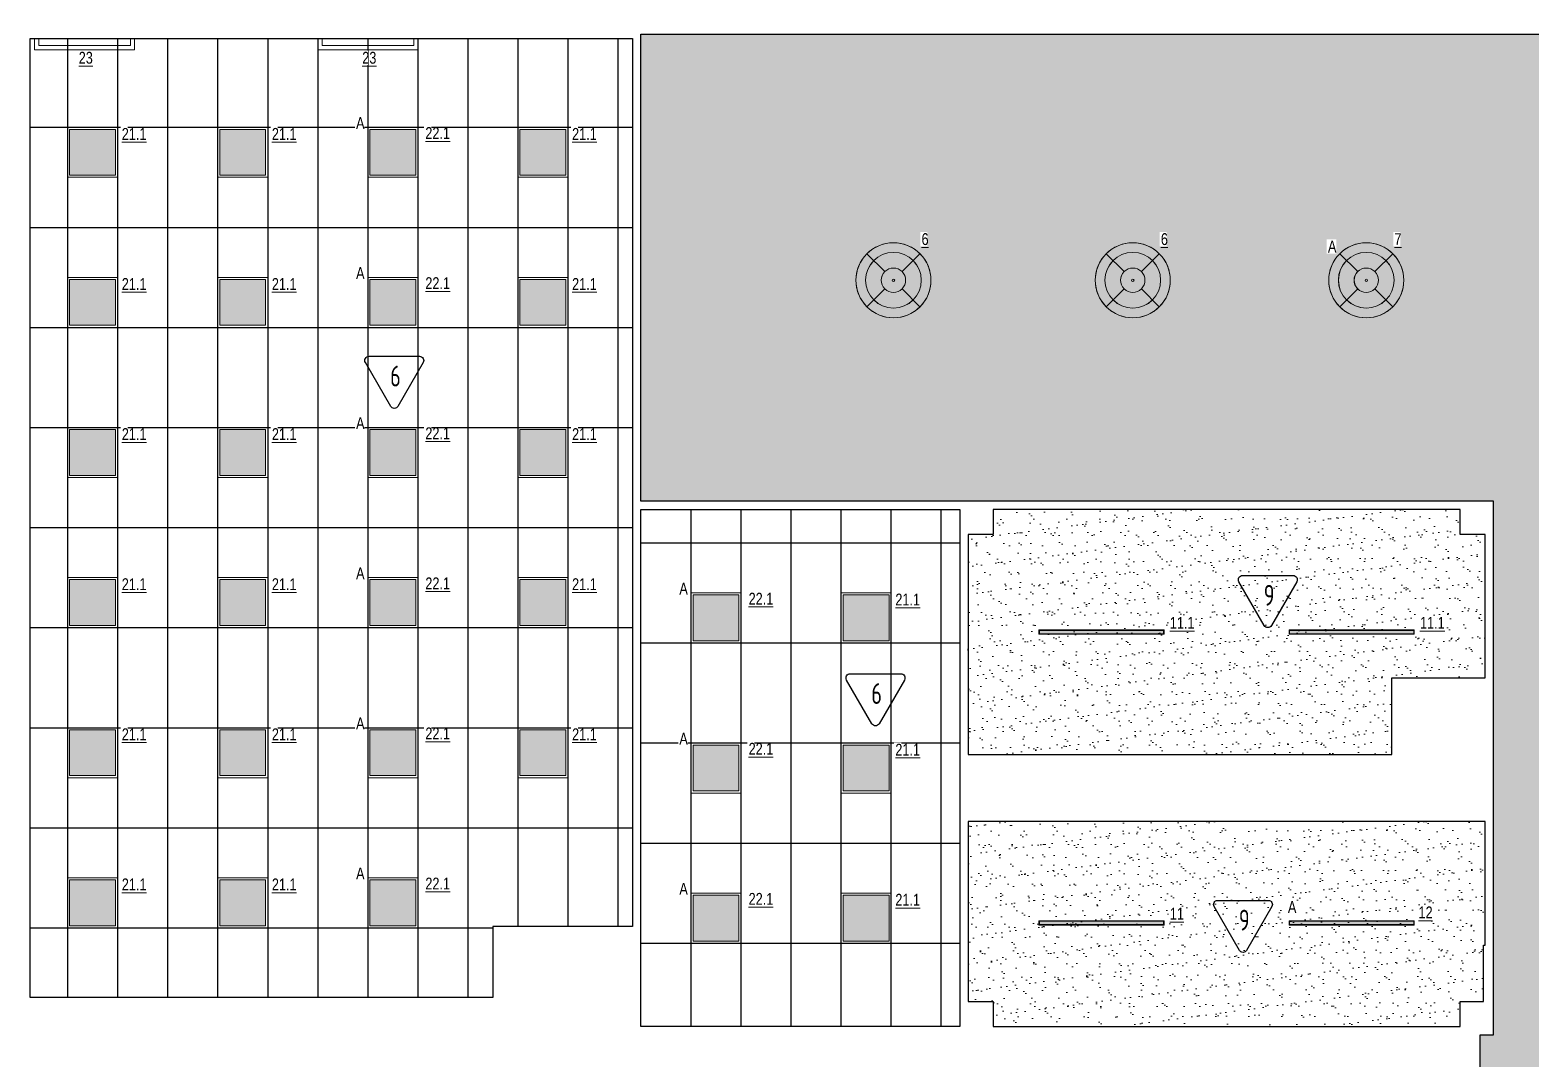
# Model space of a CAD drawing. Header units: millimetres. Extents: x -547274 to 397870, y -45599 to 141350.
# Drawn here: x -82645 to -64646, y 106111 to 118451 of the extents above; entities that cross this region are included whole.
import ezdxf

# ---------------------------------------------------------------- set-up
doc = ezdxf.new("R2010")
doc.units = ezdxf.units.MM
for name, color, linetype, lineweight in [('_ЭОМ_ОБЩ_Освещение_текст тип светильника', 172, 'Continuous', 50), ('_ЭОМ_светильник А', 1, 'Continuous', 35), ('_ЭОМ_светильник Р', 4, 'Continuous', 35), ('АР_Потолки_Штриховка', 252, 'Continuous', 0)]:
    doc.layers.add(name, color=color, linetype=linetype, lineweight=lineweight)
doc.layers.add('X-ref Light', color=250, linetype='Continuous')
doc.layers.add('Штриховка в сечении', color=7, linetype='Continuous')
doc.layers.add('АР_Потолок_Покраска', color=7, linetype='Continuous', lineweight=5, true_color=0x007399)
doc.layers.get('X-ref Light').off()
doc.styles.add('ISOCPEUR', font='isocpeur.ttf', dxfattribs={"height": 800})
doc.styles.add('ГОСТ', font='cad.shx', dxfattribs={"width": 0.8})

# ---------------------------------------------------------------- blocks, each defined once
blk = doc.blocks.new('A$C4757d704')
at = {"true_color": 0xf8f6b0, "transparency": 33554687}
h = blk.add_hatch(color=51, dxfattribs=at)
h.dxf.hatch_style = 1
h.paths.add_polyline_path([(214, 686), (132, 768, 0.198841), (0, 450, 0.198983), (132, 132), (214, 214, -0.198912), (116, 450, -0.198912)])
edge = h.paths.add_edge_path()
edge.add_arc((450, 450), 334, 135, 180)
edge.add_arc((450, 450), 334, 180, 225)
edge.add_line((214, 214), (347, 347))
edge.add_ellipse((450, 450), major_axis=(-146, 0), ratio=1, start_angle=315, end_angle=405, ccw=False)
edge.add_line((347, 553), (214, 686))
edge = h.paths.add_edge_path()
edge.add_line((214, 686), (347, 553))
edge.add_ellipse((450, 450), major_axis=(-146, 0), ratio=1, start_angle=225, end_angle=315, ccw=False)
edge.add_line((553, 553), (686, 686))
edge.add_arc((450, 450), 334, 45, 135)
h.paths.add_polyline_path([(132, 768), (214, 686, -0.414214), (686, 686), (768, 768, 0.414374)])
h.paths.add_polyline_path([(768, 768), (686, 686, -0.198912), (784, 450, -0.198912), (686, 214), (768, 132, 0.198983), (900, 450, 0.198841)])
edge = h.paths.add_edge_path()
edge.add_line((686, 686), (553, 553))
edge.add_ellipse((450, 450), major_axis=(-146, 0), ratio=1, start_angle=495, end_angle=585, ccw=False)
edge.add_line((553, 347), (686, 214))
edge.add_arc((450, 450), 334, 315, 360)
edge.add_arc((450, 450), 334, 0, 45)
edge = h.paths.add_edge_path()
edge.add_ellipse((450, 450), major_axis=(-146, 0), ratio=1, start_angle=405, end_angle=495, ccw=False)
edge.add_line((347, 347), (214, 214))
edge.add_arc((450, 450), 334, 225, 315)
edge.add_line((686, 214), (553, 347))
h.paths.add_polyline_path([(768, 132), (686, 214, -0.414214), (214, 214), (132, 132, 0.414054)])
edge = h.paths.add_edge_path()
edge.add_ellipse((450, 450), major_axis=(-146, 0), ratio=1, start_angle=495, end_angle=585)
edge.add_ellipse((450, 450), major_axis=(-146, 0), ratio=1, start_angle=225, end_angle=315)
edge.add_ellipse((450, 450), major_axis=(-146, 0), ratio=1, start_angle=315, end_angle=405)
edge.add_ellipse((450, 450), major_axis=(-146, 0), ratio=1, start_angle=405, end_angle=495)
edge = h.paths.add_edge_path(flags=0)
edge.add_ellipse((450, 450), major_axis=(-14.6, 0), ratio=1, start_angle=0, end_angle=360)
edge = h.paths.add_edge_path(flags=16)
edge.add_ellipse((450, 450), major_axis=(-14.6, 0), ratio=1, start_angle=0, end_angle=360)
at = {"layer": 'АР_Потолки_Штриховка', "color": 18, "ltscale": 100, "true_color": 0x000000}
for points in [[(132, 768), (347, 553)], [(768, 768), (553, 553)], [(347, 347), (132, 132)], [(553, 347), (768, 132)]]:
    blk.add_lwpolyline(points, dxfattribs=at)
for radius in [450, 334]:
    blk.add_circle((450, 450), radius, dxfattribs=at)
for major_axis in [(-146, 0), (-146, 0), (-14.6, 0)]:
    blk.add_ellipse((450, 450), major_axis=major_axis, ratio=1, start_param=3.926991, end_param=10.210176, dxfattribs=at)
blk = doc.blocks.new('светильник школа коридор')
at = {"color": 0, "linetype": 'ByBlock', "lineweight": -2}
for points in [[(-318, 318), (-103, 103)], [(318, 318), (103, 103)], [(-103, -103), (-318, -318)], [(103, -103), (318, -318)]]:
    blk.add_lwpolyline(points, dxfattribs=at)
blk.add_circle((0, 0), 334, dxfattribs=at)
for major_axis in [(-450, 0), (-146, 0), (-146, 0), (-14.6, 0)]:
    blk.add_ellipse((0, 0), major_axis=major_axis, ratio=1, start_param=3.926991, end_param=10.210176, dxfattribs=at)
blk = doc.blocks.new('RVE-SLIM-PRIME-595')
at = {"layer": 'Штриховка в сечении', "lineweight": 9, "ltscale": 1000, "true_color": 0xf8f6b0, "transparency": 33554636}
h = blk.add_hatch(color=51, dxfattribs=at)
h.dxf.hatch_style = 1
h.paths.add_polyline_path([(275, 275), (-275, 275), (-275, -275), (275, -275)])
at = {"color": 0, "linetype": 'ByBlock', "lineweight": -2, "ltscale": 40}
for points in [[(300, -300), (-300, -300), (-300, 300), (300, 300)], [(275, -275), (-275, -275), (-275, 275), (275, 275)]]:
    blk.add_lwpolyline(points, close=True, dxfattribs=at)
blk = doc.blocks.new('RVE-PLS5070-1500-P')
at = {"color": 0, "linetype": 'ByBlock', "lineweight": -2, "ltscale": 40}
for points in [[(750, -25), (-750, -25), (-750, 25), (750, 25)], [(745, -20), (-745, -20), (-745, 20), (745, 20)]]:
    blk.add_lwpolyline(points, close=True, dxfattribs=at)
blk = doc.blocks.new('Кососвет')
at = {"color": 0, "linetype": 'ByBlock', "lineweight": -2, "ltscale": 40}
for points in [[(-600, 26), (600, 26), (600, -111)], [(-600, 26), (-600, -111)], [(-600, -111), (-550, -111)], [(-550, -24), (550, -24)], [(-550, -111), (-550, -24)], [(600, -111), (550, -111), (550, -24)]]:
    blk.add_lwpolyline(points, dxfattribs=at)

msp = doc.modelspace()

# ---------------------------------------------------------------- hatches: boundary and pattern name
at = {"layer": 'АР_Потолки_Штриховка', "ltscale": 100, "true_color": 0xf8f6b0}
h = msp.add_hatch(color=51, dxfattribs=at)
h.dxf.hatch_style = 1
h.paths.add_polyline_path([(-82170.3, 116709.4), (-81620.3, 116709.4), (-81620.3, 117259.4), (-82170.3, 117259.4)])
h = msp.add_hatch(color=51, dxfattribs=at)
h.dxf.hatch_style = 1
h.paths.add_polyline_path([(-80370.3, 116709.4), (-79820.3, 116709.4), (-79820.3, 117259.4), (-80370.3, 117259.4)])
h = msp.add_hatch(color=51, dxfattribs=at)
h.dxf.hatch_style = 1
h.paths.add_polyline_path([(-78570.3, 116709.4), (-78020.3, 116709.4), (-78020.3, 117259.4), (-78570.3, 117259.4)])
h = msp.add_hatch(color=51, dxfattribs=at)
h.dxf.hatch_style = 1
h.paths.add_polyline_path([(-76770.3, 116709.4), (-76220.3, 116709.4), (-76220.3, 117259.4), (-76770.3, 117259.4)])
h = msp.add_hatch(color=51, dxfattribs=at)
h.dxf.hatch_style = 1
h.paths.add_polyline_path([(-82170.3, 114909.4), (-81620.3, 114909.4), (-81620.3, 115459.4), (-82170.3, 115459.4)])
h = msp.add_hatch(color=51, dxfattribs=at)
h.dxf.hatch_style = 1
h.paths.add_polyline_path([(-80370.3, 114909.4), (-79820.3, 114909.4), (-79820.3, 115459.4), (-80370.3, 115459.4)])
h = msp.add_hatch(color=51, dxfattribs=at)
h.dxf.hatch_style = 1
h.paths.add_polyline_path([(-78570.3, 114909.4), (-78020.3, 114909.4), (-78020.3, 115459.4), (-78570.3, 115459.4)])
h = msp.add_hatch(color=51, dxfattribs=at)
h.dxf.hatch_style = 1
h.paths.add_polyline_path([(-76770.3, 114909.4), (-76220.3, 114909.4), (-76220.3, 115459.4), (-76770.3, 115459.4)])
h = msp.add_hatch(color=51, dxfattribs=at)
h.dxf.hatch_style = 1
h.paths.add_polyline_path([(-82170.3, 113109.4), (-81620.3, 113109.4), (-81620.3, 113659.4), (-82170.3, 113659.4)])
h = msp.add_hatch(color=51, dxfattribs=at)
h.dxf.hatch_style = 1
h.paths.add_polyline_path([(-80370.3, 113109.4), (-79820.3, 113109.4), (-79820.3, 113659.4), (-80370.3, 113659.4)])
h = msp.add_hatch(color=51, dxfattribs=at)
h.dxf.hatch_style = 1
h.paths.add_polyline_path([(-78570.3, 113109.4), (-78020.3, 113109.4), (-78020.3, 113659.4), (-78570.3, 113659.4)])
h = msp.add_hatch(color=51, dxfattribs=at)
h.dxf.hatch_style = 1
h.paths.add_polyline_path([(-76770.3, 113109.4), (-76220.3, 113109.4), (-76220.3, 113659.4), (-76770.3, 113659.4)])
h = msp.add_hatch(color=51, dxfattribs=at)
h.dxf.hatch_style = 1
h.paths.add_polyline_path([(-82170.3, 111309.4), (-81620.3, 111309.4), (-81620.3, 111859.4), (-82170.3, 111859.4)])
h = msp.add_hatch(color=51, dxfattribs=at)
h.dxf.hatch_style = 1
h.paths.add_polyline_path([(-80370.3, 111309.4), (-79820.3, 111309.4), (-79820.3, 111859.4), (-80370.3, 111859.4)])
h = msp.add_hatch(color=51, dxfattribs=at)
h.dxf.hatch_style = 1
h.paths.add_polyline_path([(-78570.3, 111309.4), (-78020.3, 111309.4), (-78020.3, 111859.4), (-78570.3, 111859.4)])
h = msp.add_hatch(color=51, dxfattribs=at)
h.dxf.hatch_style = 1
h.paths.add_polyline_path([(-76770.3, 111309.4), (-76220.3, 111309.4), (-76220.3, 111859.4), (-76770.3, 111859.4)])
h = msp.add_hatch(color=51, dxfattribs=at)
h.dxf.hatch_style = 1
h.paths.add_polyline_path([(-74693.7, 111125.7), (-74143.7, 111125.7), (-74143.7, 111675.7), (-74693.7, 111675.7)])
h = msp.add_hatch(color=51, dxfattribs=at)
h.dxf.hatch_style = 1
h.paths.add_polyline_path([(-72893.7, 111125.7), (-72343.7, 111125.7), (-72343.7, 111675.7), (-72893.7, 111675.7)])
h = msp.add_hatch(color=51, dxfattribs=at)
h.dxf.hatch_style = 1
h.paths.add_polyline_path([(-69050.8, 111251), (-70540.8, 111251), (-70540.8, 111211), (-69050.8, 111211)])
h = msp.add_hatch(color=51, dxfattribs=at)
h.dxf.hatch_style = 1
h.paths.add_polyline_path([(-66050.8, 111251), (-67540.8, 111251), (-67540.8, 111211), (-66050.8, 111211)])
h = msp.add_hatch(color=51, dxfattribs=at)
h.dxf.hatch_style = 1
h.paths.add_polyline_path([(-82170.3, 109509.4), (-81620.3, 109509.4), (-81620.3, 110059.4), (-82170.3, 110059.4)])
h = msp.add_hatch(color=51, dxfattribs=at)
h.dxf.hatch_style = 1
h.paths.add_polyline_path([(-80370.3, 109509.4), (-79820.3, 109509.4), (-79820.3, 110059.4), (-80370.3, 110059.4)])
h = msp.add_hatch(color=51, dxfattribs=at)
h.dxf.hatch_style = 1
h.paths.add_polyline_path([(-78570.3, 109509.4), (-78020.3, 109509.4), (-78020.3, 110059.4), (-78570.3, 110059.4)])
h = msp.add_hatch(color=51, dxfattribs=at)
h.dxf.hatch_style = 1
h.paths.add_polyline_path([(-76770.3, 109509.4), (-76220.3, 109509.4), (-76220.3, 110059.4), (-76770.3, 110059.4)])
h = msp.add_hatch(color=51, dxfattribs=at)
h.dxf.hatch_style = 1
h.paths.add_polyline_path([(-74693.7, 109325.7), (-74143.7, 109325.7), (-74143.7, 109875.7), (-74693.7, 109875.7)])
h = msp.add_hatch(color=51, dxfattribs=at)
h.dxf.hatch_style = 1
h.paths.add_polyline_path([(-72893.7, 109325.7), (-72343.7, 109325.7), (-72343.7, 109875.7), (-72893.7, 109875.7)])
h = msp.add_hatch(color=51, dxfattribs=at)
h.dxf.hatch_style = 1
h.paths.add_polyline_path([(-82170.3, 107709.4), (-81620.3, 107709.4), (-81620.3, 108259.4), (-82170.3, 108259.4)])
h = msp.add_hatch(color=51, dxfattribs=at)
h.dxf.hatch_style = 1
h.paths.add_polyline_path([(-80370.3, 107709.4), (-79820.3, 107709.4), (-79820.3, 108259.4), (-80370.3, 108259.4)])
h = msp.add_hatch(color=51, dxfattribs=at)
h.dxf.hatch_style = 1
h.paths.add_polyline_path([(-78570.3, 107709.4), (-78020.3, 107709.4), (-78020.3, 108259.4), (-78570.3, 108259.4)])
h = msp.add_hatch(color=51, dxfattribs=at)
h.dxf.hatch_style = 1
h.paths.add_polyline_path([(-74693.7, 107525.7), (-74143.7, 107525.7), (-74143.7, 108075.7), (-74693.7, 108075.7)])
h = msp.add_hatch(color=51, dxfattribs=at)
h.dxf.hatch_style = 1
h.paths.add_polyline_path([(-72893.7, 107525.7), (-72343.7, 107525.7), (-72343.7, 108075.7), (-72893.7, 108075.7)])
h = msp.add_hatch(color=51, dxfattribs=at)
h.dxf.hatch_style = 1
h.paths.add_polyline_path([(-69050.8, 107762.3), (-70540.8, 107762.3), (-70540.8, 107722.3), (-69050.8, 107722.3)])
h = msp.add_hatch(color=51, dxfattribs=at)
h.dxf.hatch_style = 1
h.paths.add_polyline_path([(-66050.8, 107762.3), (-67540.8, 107762.3), (-67540.8, 107722.3), (-66050.8, 107722.3)])
at = {"layer": 'АР_Потолок_Покраска'}
h = msp.add_hatch(dxfattribs=at)
h.set_pattern_fill('CROSS', color=256, scale=25)
h.paths.add_polyline_path([(-59095.8, 112400.7), (-59495.8, 112400.7), (-59495.8, 112800.7), (-59095.8, 112800.7)], flags=16)
edge = h.paths.add_edge_path()
edge.add_line((-75318.7, 112800.7), (-75318.7, 118400.7))
edge.add_line((-75318.7, 118400.7), (-52995.8, 118400.7))
edge.add_line((-52995.8, 118400.7), (-52995.8, 124800.7))
edge.add_line((-52995.8, 124800.7), (-53495.8, 124800.7))
edge.add_line((-53495.8, 124800.7), (-53495.8, 124500.7))
edge.add_line((-53495.8, 124500.7), (-59095.8, 124500.7))
edge.add_line((-59095.8, 124500.7), (-59095.8, 127350.7))
edge.add_line((-59095.8, 127350.7), (-49605.8, 127350.7))
edge.add_line((-49605.8, 127350.7), (-49605.8, 124550.7))
edge.add_line((-49605.8, 124550.7), (-47965.8, 124550.7))
edge.add_line((-47965.8, 124550.7), (-47965.8, 121094.6))
edge.add_line((-47965.8, 121094.6), (-47195.9, 121094.6))
edge.add_line((-47195.9, 121094.6), (-47195.9, 118800.7))
edge.add_line((-47195.9, 118800.7), (-47495.8, 118800.7))
edge.add_line((-47495.8, 118800.7), (-47495.8, 118400.7))
edge.add_line((-47495.8, 118400.7), (-47195.8, 118400.7))
edge.add_line((-47195.8, 118400.7), (-47195.8, 115850.7))
edge.add_line((-47195.8, 115850.7), (-53060.8, 115850.7))
edge.add_line((-53060.8, 115850.7), (-53060.8, 114910.7))
edge.add_arc((-62185.9, 115502.6), 9144.3, 272.82064, 356.28873, ccw=False)
edge.add_line((-61735.9, 106369.4), (-62545.9, 106369.4))
edge.add_line((-62545.9, 106369.4), (-62545.9, 102401.6))
edge.add_line((-62545.9, 102401.6), (-65255.8, 102401.6))
edge.add_line((-65255.8, 102401.6), (-65255.8, 106400.7))
edge.add_line((-65255.8, 106400.7), (-65095.8, 106400.7))
edge.add_line((-65095.8, 106400.7), (-65095.8, 112800.7))
edge.add_line((-65095.8, 112800.7), (-75318.7, 112800.7))
h = msp.add_hatch(dxfattribs=at)
h.set_pattern_fill('AR-SAND', color=256, scale=5)
h.set_pattern_definition([(37.5, (-325584.07, 68682.34), (-8.00016, 244.70662), [0, -193.04, 0, -215.9, 0, -206.375]), (7.5, (-325584.07, 68682.34), (224.76164, 358.41255), [0, -104.14, 0, -173.99, 0, -66.675]), (327.5, (-325740.28, 68682.34), (395.49619, 0.7186), [0, -63.5, 0, -228.6, 0, -298.45]), (317.5, (-325740.28, 68682.34), (381.77823, 111.46466), [0, -31.75, 0, -149.86, 0, -171.45])])
h.paths.add_polyline_path([(-65495.8, 112700.7), (-71095.8, 112700.7), (-71095.8, 112400.7), (-71395.8, 112400.7), (-71395.8, 109761.2), (-66313.1, 109761.2), (-66313.1, 110681.1), (-65195.8, 110681.1), (-65195.8, 112400.7), (-65495.8, 112400.7)])
h = msp.add_hatch(dxfattribs=at)
h.set_pattern_fill('AR-SAND', color=256, scale=5)
h.set_pattern_definition([(37.5, (-325304.07, 64942.9), (-8.00016, 244.70662), [0, -193.04, 0, -215.9, 0, -206.375]), (7.5, (-325304.07, 64942.9), (224.76164, 358.41255), [0, -104.14, 0, -173.99, 0, -66.675]), (327.5, (-325460.28, 64942.9), (395.49619, 0.7186), [0, -63.5, 0, -228.6, 0, -298.45]), (317.5, (-325460.28, 64942.9), (381.77823, 111.46466), [0, -31.75, 0, -149.86, 0, -171.45])])
h.paths.add_polyline_path([(-65195.8, 108961.2), (-71395.8, 108961.2), (-71395.8, 106800.7), (-71095.8, 106800.7), (-71095.8, 106520.7), (-65495.8, 106520.7), (-65495.8, 106800.7), (-65215.8, 106800.7), (-65215.8, 107476.3), (-65195.8, 108606.3)])

# ---------------------------------------------------------------- linework, layer by layer
for points in [[(-77097, 107700.7), (-77095.9, 106850.7), (-82645.3, 106850.7), (-82645.3, 118350.7), (-75418.7, 118350.7), (-75419.8, 107700.7), (-77097, 107700.7)], [(-82195.3, 118350.7), (-82195.3, 106850.7)], [(-81595.3, 118350.7), (-81595.3, 106850.7)], [(-80995.3, 118350.7), (-80995.3, 106850.7)], [(-80395.3, 118350.7), (-80395.3, 106850.7)], [(-79795.3, 118350.7), (-79795.3, 106850.7)], [(-79195.3, 118350.7), (-79195.3, 106850.7)], [(-78595.3, 118350.7), (-78595.3, 106850.7)], [(-77995.3, 118350.7), (-77995.3, 106850.7)], [(-77395.3, 118350.7), (-77395.3, 106850.7)], [(-76795.3, 118350.7), (-76795.3, 107700.7)], [(-76195.3, 118350.7), (-76195.3, 107700.7)], [(-75595.3, 118350.7), (-75595.3, 107700.7)], [(-65255.8, 102401.6), (-65255.8, 106400.7), (-65095.8, 106400.7), (-65095.8, 112800.7), (-75318.7, 112800.7), (-75318.7, 118400.7), (-52995.8, 118400.7)], [(-82645.3, 117284.4), (-75419.3, 117284.4)], [(-82645.3, 116084.4), (-75419.3, 116084.4)], [(-82645.3, 114884.4), (-75419.3, 114884.4)], [(-82645.3, 113684.4), (-75419.3, 113684.4)], [(-74718.7, 106500.7), (-74718.7, 112700.7)], [(-74118.7, 106500.7), (-74118.7, 112700.7)], [(-73518.7, 106500.7), (-73518.7, 112700.7)], [(-72918.7, 106500.7), (-72918.7, 112700.7)], [(-72318.7, 106500.7), (-72318.7, 112700.7)], [(-71718.7, 106500.7), (-71718.7, 112700.7)], [(-82645.3, 112484.4), (-75419.3, 112484.4)], [(-75318.7, 112300.7), (-71495.8, 112300.7)], [(-82645.3, 111284.4), (-75419.3, 111284.4)], [(-75318.7, 111100.7), (-71495.8, 111100.7)], [(-82645.3, 110084.4), (-75419.3, 110084.4)], [(-75318.7, 109900.7), (-71495.8, 109900.7)], [(-82645.3, 108884.4), (-75419.3, 108884.4)], [(-75318.7, 108700.7), (-71495.8, 108700.7)], [(-82645.3, 107684.4), (-77097, 107684.4)], [(-75318.7, 107500.7), (-71495.8, 107500.7)]]:
    msp.add_lwpolyline(points)
for points in [[(-78580, 114537.8), (-77973.8, 114537.8, -0.5773495), (-77930.5, 114462.8), (-78233.6, 113937.8, -0.5773541), (-78320.2, 113937.8), (-78623.3, 114462.8, -0.5773491), (-78580, 114537.8, -0.0000017)], [(-68104.3, 111909.4), (-67498, 111909.4, -0.5773495), (-67454.7, 111834.4), (-67757.9, 111309.4, -0.5773541), (-67844.5, 111309.4), (-68147.6, 111834.4, -0.5773491), (-68104.3, 111909.4, -0.0000017)], [(-72809.8, 110731), (-72203.6, 110731, -0.5773495), (-72160.3, 110656), (-72463.4, 110131, -0.5773541), (-72550, 110131), (-72853.1, 110656, -0.5773491), (-72809.8, 110731, -0.0000017)], [(-68402.3, 108013.9), (-67796.1, 108013.9, -0.5773495), (-67752.8, 107938.9), (-68055.9, 107413.9, -0.5773541), (-68142.5, 107413.9), (-68445.7, 107938.9, -0.5773491), (-68402.3, 108013.9, -0.0000017)]]:
    msp.add_lwpolyline(points, format="xyb")
for points in [[(-75318.7, 112700.7), (-71495.8, 112700.7), (-71495.8, 106500.7), (-75318.7, 106500.7)], [(-65495.8, 112700.7), (-71095.8, 112700.7), (-71095.8, 112400.7), (-71395.8, 112400.7), (-71395.8, 109761.2), (-66313.1, 109761.2), (-66313.1, 110681.1), (-65195.8, 110681.1), (-65195.8, 112400.7), (-65495.8, 112400.7)], [(-65195.8, 108961.2), (-71395.8, 108961.2), (-71395.8, 106800.7), (-71095.8, 106800.7), (-71095.8, 106500.7), (-65495.8, 106500.7), (-65495.8, 106800.7), (-65215.8, 106800.7), (-65215.8, 107476.3), (-65195.8, 107476.3), (-65195.8, 108606.3)]]:
    msp.add_lwpolyline(points, close=True)
at = {"layer": 'АР_Потолки_Штриховка', "color": 18, "ltscale": 100, "true_color": 0x000000}
for points in [[(-81595.3, 116684.4), (-82195.3, 116684.4), (-82195.3, 117284.4), (-81595.3, 117284.4)], [(-81620.3, 116709.4), (-82170.3, 116709.4), (-82170.3, 117259.4), (-81620.3, 117259.4)], [(-79795.3, 116684.4), (-80395.3, 116684.4), (-80395.3, 117284.4), (-79795.3, 117284.4)], [(-79820.3, 116709.4), (-80370.3, 116709.4), (-80370.3, 117259.4), (-79820.3, 117259.4)], [(-77995.3, 116684.4), (-78595.3, 116684.4), (-78595.3, 117284.4), (-77995.3, 117284.4)], [(-78020.3, 116709.4), (-78570.3, 116709.4), (-78570.3, 117259.4), (-78020.3, 117259.4)], [(-76195.3, 116684.4), (-76795.3, 116684.4), (-76795.3, 117284.4), (-76195.3, 117284.4)], [(-76220.3, 116709.4), (-76770.3, 116709.4), (-76770.3, 117259.4), (-76220.3, 117259.4)], [(-81595.3, 114884.4), (-82195.3, 114884.4), (-82195.3, 115484.4), (-81595.3, 115484.4)], [(-81620.3, 114909.4), (-82170.3, 114909.4), (-82170.3, 115459.4), (-81620.3, 115459.4)], [(-79795.3, 114884.4), (-80395.3, 114884.4), (-80395.3, 115484.4), (-79795.3, 115484.4)], [(-79820.3, 114909.4), (-80370.3, 114909.4), (-80370.3, 115459.4), (-79820.3, 115459.4)], [(-77995.3, 114884.4), (-78595.3, 114884.4), (-78595.3, 115484.4), (-77995.3, 115484.4)], [(-78020.3, 114909.4), (-78570.3, 114909.4), (-78570.3, 115459.4), (-78020.3, 115459.4)], [(-76195.3, 114884.4), (-76795.3, 114884.4), (-76795.3, 115484.4), (-76195.3, 115484.4)], [(-76220.3, 114909.4), (-76770.3, 114909.4), (-76770.3, 115459.4), (-76220.3, 115459.4)], [(-81595.3, 113084.4), (-82195.3, 113084.4), (-82195.3, 113684.4), (-81595.3, 113684.4)], [(-81620.3, 113109.4), (-82170.3, 113109.4), (-82170.3, 113659.4), (-81620.3, 113659.4)], [(-79795.3, 113084.4), (-80395.3, 113084.4), (-80395.3, 113684.4), (-79795.3, 113684.4)], [(-79820.3, 113109.4), (-80370.3, 113109.4), (-80370.3, 113659.4), (-79820.3, 113659.4)], [(-77995.3, 113084.4), (-78595.3, 113084.4), (-78595.3, 113684.4), (-77995.3, 113684.4)], [(-78020.3, 113109.4), (-78570.3, 113109.4), (-78570.3, 113659.4), (-78020.3, 113659.4)], [(-76195.3, 113084.4), (-76795.3, 113084.4), (-76795.3, 113684.4), (-76195.3, 113684.4)], [(-76220.3, 113109.4), (-76770.3, 113109.4), (-76770.3, 113659.4), (-76220.3, 113659.4)], [(-81595.3, 111284.4), (-82195.3, 111284.4), (-82195.3, 111884.4), (-81595.3, 111884.4)], [(-81620.3, 111309.4), (-82170.3, 111309.4), (-82170.3, 111859.4), (-81620.3, 111859.4)], [(-79795.3, 111284.4), (-80395.3, 111284.4), (-80395.3, 111884.4), (-79795.3, 111884.4)], [(-79820.3, 111309.4), (-80370.3, 111309.4), (-80370.3, 111859.4), (-79820.3, 111859.4)], [(-77995.3, 111284.4), (-78595.3, 111284.4), (-78595.3, 111884.4), (-77995.3, 111884.4)], [(-78020.3, 111309.4), (-78570.3, 111309.4), (-78570.3, 111859.4), (-78020.3, 111859.4)], [(-76195.3, 111284.4), (-76795.3, 111284.4), (-76795.3, 111884.4), (-76195.3, 111884.4)], [(-76220.3, 111309.4), (-76770.3, 111309.4), (-76770.3, 111859.4), (-76220.3, 111859.4)], [(-74118.7, 111100.7), (-74718.7, 111100.7), (-74718.7, 111700.7), (-74118.7, 111700.7)], [(-74143.7, 111125.7), (-74693.7, 111125.7), (-74693.7, 111675.7), (-74143.7, 111675.7)], [(-72318.7, 111100.7), (-72918.7, 111100.7), (-72918.7, 111700.7), (-72318.7, 111700.7)], [(-72343.7, 111125.7), (-72893.7, 111125.7), (-72893.7, 111675.7), (-72343.7, 111675.7)], [(-69045.8, 111256), (-70545.8, 111256), (-70545.8, 111206), (-69045.8, 111206)], [(-69050.8, 111251), (-70540.8, 111251), (-70540.8, 111211), (-69050.8, 111211)], [(-66045.8, 111256), (-67545.8, 111256), (-67545.8, 111206), (-66045.8, 111206)], [(-66050.8, 111251), (-67540.8, 111251), (-67540.8, 111211), (-66050.8, 111211)], [(-81595.3, 109484.4), (-82195.3, 109484.4), (-82195.3, 110084.4), (-81595.3, 110084.4)], [(-81620.3, 109509.4), (-82170.3, 109509.4), (-82170.3, 110059.4), (-81620.3, 110059.4)], [(-79795.3, 109484.4), (-80395.3, 109484.4), (-80395.3, 110084.4), (-79795.3, 110084.4)], [(-79820.3, 109509.4), (-80370.3, 109509.4), (-80370.3, 110059.4), (-79820.3, 110059.4)], [(-77995.3, 109484.4), (-78595.3, 109484.4), (-78595.3, 110084.4), (-77995.3, 110084.4)], [(-78020.3, 109509.4), (-78570.3, 109509.4), (-78570.3, 110059.4), (-78020.3, 110059.4)], [(-76195.3, 109484.4), (-76795.3, 109484.4), (-76795.3, 110084.4), (-76195.3, 110084.4)], [(-76220.3, 109509.4), (-76770.3, 109509.4), (-76770.3, 110059.4), (-76220.3, 110059.4)], [(-74118.7, 109300.7), (-74718.7, 109300.7), (-74718.7, 109900.7), (-74118.7, 109900.7)], [(-74143.7, 109325.7), (-74693.7, 109325.7), (-74693.7, 109875.7), (-74143.7, 109875.7)], [(-72318.7, 109300.7), (-72918.7, 109300.7), (-72918.7, 109900.7), (-72318.7, 109900.7)], [(-72343.7, 109325.7), (-72893.7, 109325.7), (-72893.7, 109875.7), (-72343.7, 109875.7)], [(-81595.3, 107684.4), (-82195.3, 107684.4), (-82195.3, 108284.4), (-81595.3, 108284.4)], [(-81620.3, 107709.4), (-82170.3, 107709.4), (-82170.3, 108259.4), (-81620.3, 108259.4)], [(-79795.3, 107684.4), (-80395.3, 107684.4), (-80395.3, 108284.4), (-79795.3, 108284.4)], [(-79820.3, 107709.4), (-80370.3, 107709.4), (-80370.3, 108259.4), (-79820.3, 108259.4)], [(-77995.3, 107684.4), (-78595.3, 107684.4), (-78595.3, 108284.4), (-77995.3, 108284.4)], [(-78020.3, 107709.4), (-78570.3, 107709.4), (-78570.3, 108259.4), (-78020.3, 108259.4)], [(-74118.7, 107500.7), (-74718.7, 107500.7), (-74718.7, 108100.7), (-74118.7, 108100.7)], [(-74143.7, 107525.7), (-74693.7, 107525.7), (-74693.7, 108075.7), (-74143.7, 108075.7)], [(-72318.7, 107500.7), (-72918.7, 107500.7), (-72918.7, 108100.7), (-72318.7, 108100.7)], [(-72343.7, 107525.7), (-72893.7, 107525.7), (-72893.7, 108075.7), (-72343.7, 108075.7)], [(-69045.8, 107767.3), (-70545.8, 107767.3), (-70545.8, 107717.3), (-69045.8, 107717.3)], [(-69050.8, 107762.3), (-70540.8, 107762.3), (-70540.8, 107722.3), (-69050.8, 107722.3)], [(-66045.8, 107767.3), (-67545.8, 107767.3), (-67545.8, 107717.3), (-66045.8, 107717.3)], [(-66050.8, 107762.3), (-67540.8, 107762.3), (-67540.8, 107722.3), (-66050.8, 107722.3)]]:
    msp.add_lwpolyline(points, close=True, dxfattribs=at)
at = {"layer": 'АР_Потолки_Штриховка', "color": 18, "lineweight": 18, "ltscale": 100, "true_color": 0x000000}
for points in [[(-81595.3, 116684.4), (-82195.3, 116684.4), (-82195.3, 117284.4), (-81595.3, 117284.4)], [(-81620.3, 116709.4), (-82170.3, 116709.4), (-82170.3, 117259.4), (-81620.3, 117259.4)], [(-79795.3, 116684.4), (-80395.3, 116684.4), (-80395.3, 117284.4), (-79795.3, 117284.4)], [(-79820.3, 116709.4), (-80370.3, 116709.4), (-80370.3, 117259.4), (-79820.3, 117259.4)], [(-77995.3, 116684.4), (-78595.3, 116684.4), (-78595.3, 117284.4), (-77995.3, 117284.4)], [(-78020.3, 116709.4), (-78570.3, 116709.4), (-78570.3, 117259.4), (-78020.3, 117259.4)], [(-76195.3, 116684.4), (-76795.3, 116684.4), (-76795.3, 117284.4), (-76195.3, 117284.4)], [(-76220.3, 116709.4), (-76770.3, 116709.4), (-76770.3, 117259.4), (-76220.3, 117259.4)], [(-81595.3, 114884.4), (-82195.3, 114884.4), (-82195.3, 115484.4), (-81595.3, 115484.4)], [(-81620.3, 114909.4), (-82170.3, 114909.4), (-82170.3, 115459.4), (-81620.3, 115459.4)], [(-79795.3, 114884.4), (-80395.3, 114884.4), (-80395.3, 115484.4), (-79795.3, 115484.4)], [(-79820.3, 114909.4), (-80370.3, 114909.4), (-80370.3, 115459.4), (-79820.3, 115459.4)], [(-77995.3, 114884.4), (-78595.3, 114884.4), (-78595.3, 115484.4), (-77995.3, 115484.4)], [(-78020.3, 114909.4), (-78570.3, 114909.4), (-78570.3, 115459.4), (-78020.3, 115459.4)], [(-76195.3, 114884.4), (-76795.3, 114884.4), (-76795.3, 115484.4), (-76195.3, 115484.4)], [(-76220.3, 114909.4), (-76770.3, 114909.4), (-76770.3, 115459.4), (-76220.3, 115459.4)], [(-81595.3, 113084.4), (-82195.3, 113084.4), (-82195.3, 113684.4), (-81595.3, 113684.4)], [(-81620.3, 113109.4), (-82170.3, 113109.4), (-82170.3, 113659.4), (-81620.3, 113659.4)], [(-79795.3, 113084.4), (-80395.3, 113084.4), (-80395.3, 113684.4), (-79795.3, 113684.4)], [(-79820.3, 113109.4), (-80370.3, 113109.4), (-80370.3, 113659.4), (-79820.3, 113659.4)], [(-77995.3, 113084.4), (-78595.3, 113084.4), (-78595.3, 113684.4), (-77995.3, 113684.4)], [(-78020.3, 113109.4), (-78570.3, 113109.4), (-78570.3, 113659.4), (-78020.3, 113659.4)], [(-76195.3, 113084.4), (-76795.3, 113084.4), (-76795.3, 113684.4), (-76195.3, 113684.4)], [(-76220.3, 113109.4), (-76770.3, 113109.4), (-76770.3, 113659.4), (-76220.3, 113659.4)], [(-81595.3, 111284.4), (-82195.3, 111284.4), (-82195.3, 111884.4), (-81595.3, 111884.4)], [(-81620.3, 111309.4), (-82170.3, 111309.4), (-82170.3, 111859.4), (-81620.3, 111859.4)], [(-79795.3, 111284.4), (-80395.3, 111284.4), (-80395.3, 111884.4), (-79795.3, 111884.4)], [(-79820.3, 111309.4), (-80370.3, 111309.4), (-80370.3, 111859.4), (-79820.3, 111859.4)], [(-77995.3, 111284.4), (-78595.3, 111284.4), (-78595.3, 111884.4), (-77995.3, 111884.4)], [(-78020.3, 111309.4), (-78570.3, 111309.4), (-78570.3, 111859.4), (-78020.3, 111859.4)], [(-76195.3, 111284.4), (-76795.3, 111284.4), (-76795.3, 111884.4), (-76195.3, 111884.4)], [(-76220.3, 111309.4), (-76770.3, 111309.4), (-76770.3, 111859.4), (-76220.3, 111859.4)], [(-74118.7, 111100.7), (-74718.7, 111100.7), (-74718.7, 111700.7), (-74118.7, 111700.7)], [(-74143.7, 111125.7), (-74693.7, 111125.7), (-74693.7, 111675.7), (-74143.7, 111675.7)], [(-72318.7, 111100.7), (-72918.7, 111100.7), (-72918.7, 111700.7), (-72318.7, 111700.7)], [(-72343.7, 111125.7), (-72893.7, 111125.7), (-72893.7, 111675.7), (-72343.7, 111675.7)], [(-69045.8, 111256), (-70545.8, 111256), (-70545.8, 111206), (-69045.8, 111206)], [(-69050.8, 111251), (-70540.8, 111251), (-70540.8, 111211), (-69050.8, 111211)], [(-66045.8, 111256), (-67545.8, 111256), (-67545.8, 111206), (-66045.8, 111206)], [(-66050.8, 111251), (-67540.8, 111251), (-67540.8, 111211), (-66050.8, 111211)], [(-81595.3, 109484.4), (-82195.3, 109484.4), (-82195.3, 110084.4), (-81595.3, 110084.4)], [(-81620.3, 109509.4), (-82170.3, 109509.4), (-82170.3, 110059.4), (-81620.3, 110059.4)], [(-79795.3, 109484.4), (-80395.3, 109484.4), (-80395.3, 110084.4), (-79795.3, 110084.4)], [(-79820.3, 109509.4), (-80370.3, 109509.4), (-80370.3, 110059.4), (-79820.3, 110059.4)], [(-77995.3, 109484.4), (-78595.3, 109484.4), (-78595.3, 110084.4), (-77995.3, 110084.4)], [(-78020.3, 109509.4), (-78570.3, 109509.4), (-78570.3, 110059.4), (-78020.3, 110059.4)], [(-76195.3, 109484.4), (-76795.3, 109484.4), (-76795.3, 110084.4), (-76195.3, 110084.4)], [(-76220.3, 109509.4), (-76770.3, 109509.4), (-76770.3, 110059.4), (-76220.3, 110059.4)], [(-74118.7, 109300.7), (-74718.7, 109300.7), (-74718.7, 109900.7), (-74118.7, 109900.7)], [(-74143.7, 109325.7), (-74693.7, 109325.7), (-74693.7, 109875.7), (-74143.7, 109875.7)], [(-72318.7, 109300.7), (-72918.7, 109300.7), (-72918.7, 109900.7), (-72318.7, 109900.7)], [(-72343.7, 109325.7), (-72893.7, 109325.7), (-72893.7, 109875.7), (-72343.7, 109875.7)], [(-81595.3, 107684.4), (-82195.3, 107684.4), (-82195.3, 108284.4), (-81595.3, 108284.4)], [(-81620.3, 107709.4), (-82170.3, 107709.4), (-82170.3, 108259.4), (-81620.3, 108259.4)], [(-79795.3, 107684.4), (-80395.3, 107684.4), (-80395.3, 108284.4), (-79795.3, 108284.4)], [(-79820.3, 107709.4), (-80370.3, 107709.4), (-80370.3, 108259.4), (-79820.3, 108259.4)], [(-77995.3, 107684.4), (-78595.3, 107684.4), (-78595.3, 108284.4), (-77995.3, 108284.4)], [(-78020.3, 107709.4), (-78570.3, 107709.4), (-78570.3, 108259.4), (-78020.3, 108259.4)], [(-74118.7, 107500.7), (-74718.7, 107500.7), (-74718.7, 108100.7), (-74118.7, 108100.7)], [(-74143.7, 107525.7), (-74693.7, 107525.7), (-74693.7, 108075.7), (-74143.7, 108075.7)], [(-72318.7, 107500.7), (-72918.7, 107500.7), (-72918.7, 108100.7), (-72318.7, 108100.7)], [(-72343.7, 107525.7), (-72893.7, 107525.7), (-72893.7, 108075.7), (-72343.7, 108075.7)], [(-69045.8, 107767.3), (-70545.8, 107767.3), (-70545.8, 107717.3), (-69045.8, 107717.3)], [(-69050.8, 107762.3), (-70540.8, 107762.3), (-70540.8, 107722.3), (-69050.8, 107722.3)], [(-66045.8, 107767.3), (-67545.8, 107767.3), (-67545.8, 107717.3), (-66045.8, 107717.3)], [(-66050.8, 107762.3), (-67540.8, 107762.3), (-67540.8, 107722.3), (-66050.8, 107722.3)]]:
    msp.add_lwpolyline(points, close=True, dxfattribs=at)

# ---------------------------------------------------------------- block references
at = {"layer": '_ЭОМ_светильник А', "color": 18, "lineweight": 18, "ltscale": 100, "true_color": 0x000000}
for p in [(-78295.3, 116984.4), (-78295.3, 115184.4), (-78295.3, 113384.4), (-78295.3, 111584.4), (-74418.7, 111400.7), (-78295.3, 109784.4), (-74418.7, 109600.7), (-78295.3, 107984.4), (-74418.7, 107800.7)]:
    msp.add_blockref('RVE-SLIM-PRIME-595', p, dxfattribs=at)
at = {"layer": '_ЭОМ_светильник Р', "color": 18, "lineweight": 18, "ltscale": 100, "true_color": 0x000000, "rotation": 180}
for p in [(-81991.5, 118239.5), (-78591.5, 118239.5)]:
    msp.add_blockref('Кососвет', p, dxfattribs=at)
at = {"layer": '_ЭОМ_светильник Р', "color": 18, "lineweight": 18, "ltscale": 100, "true_color": 0x000000}
for name, p in [('RVE-SLIM-PRIME-595', (-81895.3, 116984.4)), ('RVE-SLIM-PRIME-595', (-80095.3, 116984.4)), ('RVE-SLIM-PRIME-595', (-76495.3, 116984.4)), ('светильник школа коридор', (-72290.8, 115450.1)), ('светильник школа коридор', (-69420.8, 115450.1)), ('RVE-SLIM-PRIME-595', (-81895.3, 115184.4)), ('RVE-SLIM-PRIME-595', (-80095.3, 115184.4)), ('RVE-SLIM-PRIME-595', (-76495.3, 115184.4)), ('RVE-SLIM-PRIME-595', (-81895.3, 113384.4)), ('RVE-SLIM-PRIME-595', (-80095.3, 113384.4)), ('RVE-SLIM-PRIME-595', (-76495.3, 113384.4)), ('RVE-SLIM-PRIME-595', (-81895.3, 111584.4)), ('RVE-SLIM-PRIME-595', (-80095.3, 111584.4)), ('RVE-SLIM-PRIME-595', (-76495.3, 111584.4)), ('RVE-SLIM-PRIME-595', (-72618.7, 111400.7)), ('RVE-SLIM-PRIME-595', (-81895.3, 109784.4)), ('RVE-SLIM-PRIME-595', (-80095.3, 109784.4)), ('RVE-SLIM-PRIME-595', (-76495.3, 109784.4)), ('RVE-SLIM-PRIME-595', (-72618.7, 109600.7)), ('RVE-SLIM-PRIME-595', (-81895.3, 107984.4)), ('RVE-SLIM-PRIME-595', (-80095.3, 107984.4)), ('RVE-SLIM-PRIME-595', (-72618.7, 107800.7))]:
    msp.add_blockref(name, p, dxfattribs=at)
at = {"layer": 'X-ref Light', "linetype": 'ByBlock', "ltscale": 40}
for p in [(-72741, 114999.9), (-69871, 114999.9), (-67071, 114999.9)]:
    msp.add_blockref('A$C4757d704', p, dxfattribs=at)
at = {"layer": 'X-ref Light', "color": 18, "linetype": 'ByBlock', "lineweight": 18, "ltscale": 40, "true_color": 0x000000}
for p in [(-72741, 114999.9), (-69871, 114999.9), (-67071, 114999.9)]:
    msp.add_blockref('A$C4757d704', p, dxfattribs=at)

# ---------------------------------------------------------------- texts
at = {"char_height": 250, "width": 294.334, "attachment_point": 1, "style": 'ISOCPEUR'}
for s, insert in [('{\\W0.7;6}', (-78326.3, 114425.7)), ('{\\W0.7;9}', (-67850.6, 111797.3)), ('{\\W0.7;6}', (-72556.1, 110618.9)), ('{\\W0.7;9}', (-68148.7, 107901.8))]:
    msp.add_mtext(s, dxfattribs=dict(at, insert=insert))

# ---------------------------------------------------------------- next in the draw order: texts
at = {"layer": '_ЭОМ_ОБЩ_Освещение_текст тип светильника', "color": 18, "lineweight": 18, "ltscale": 40, "true_color": 0x000000, "char_height": 142.19, "width": 55.872, "attachment_point": 1, "style": 'ГОСТ', "bg_fill": 3, "box_fill_scale": 1.1, "bg_fill_color": 256, "bg_fill_transparency": 0}
for s, insert in [('{\\L23}', (-82061.3, 118189.2)), ('{\\L23}', (-78661.3, 118189.2)), ('{\\L21.1}', (-81545, 117275.9)), ('{\\L21.1}', (-79745, 117275.9)), ('{\\L22.1}', (-77904.6, 117286.1)), ('{\\L21.1}', (-76145, 117275.9)), ('{\\L6}', (-71954.2, 116014.3)), ('{\\L6}', (-69084.2, 116014.3)), ('{\\L21.1}', (-81545, 115475.9)), ('{\\L21.1}', (-79745, 115475.9)), ('{\\L22.1}', (-77904.6, 115486.1)), ('{\\L21.1}', (-76145, 115475.9)), ('{\\L21.1}', (-81545, 113675.9)), ('{\\L21.1}', (-79745, 113675.9)), ('{\\L22.1}', (-77904.6, 113686.1)), ('{\\L21.1}', (-76145, 113675.9)), ('{\\L21.1}', (-81545, 111875.9)), ('{\\L21.1}', (-79745, 111875.9)), ('{\\L22.1}', (-77904.6, 111886.1)), ('{\\L21.1}', (-76145, 111875.9)), ('{\\L22.1}', (-74027.9, 111702.4)), ('{\\L21.1}', (-72268.4, 111692.1)), ('{\\L11.1}', (-68976.8, 111412.6)), ('{\\L11.1}', (-65976.8, 111412.6)), ('{\\L21.1}', (-81545, 110075.9)), ('{\\L21.1}', (-79745, 110075.9)), ('{\\L22.1}', (-77904.6, 110086.1)), ('{\\L21.1}', (-76145, 110075.9)), ('{\\L22.1}', (-74027.9, 109902.4)), ('{\\L21.1}', (-72268.4, 109892.1)), ('{\\L21.1}', (-81545, 108275.9)), ('{\\L21.1}', (-79745, 108275.9)), ('{\\L22.1}', (-77904.6, 108286.1)), ('{\\L22.1}', (-74027.9, 108102.4)), ('{\\L21.1}', (-72268.4, 108092.1)), ('{\\L11}', (-68976.8, 107924)), ('{\\L12}', (-65994.5, 107940.5))]:
    msp.add_mtext(s, dxfattribs=dict(at, insert=insert))
at = {"layer": '_ЭОМ_светильник А', "color": 18, "lineweight": 18, "ltscale": 100, "true_color": 0x000000, "char_height": 142.2, "width": 86.044, "attachment_point": 1, "style": 'ГОСТ', "bg_fill": 3, "box_fill_scale": 1.1, "bg_fill_color": 256, "bg_fill_transparency": 0}
for insert in [(-78735.1, 117407.1, 0), (-67080.6, 115924.9, 0), (-78735.1, 115607.1, 0), (-78735.1, 113807.1, 0), (-78735.1, 112007.1, 0), (-74858.5, 111823.4, 0), (-78735.1, 110207.1, 0), (-74858.5, 110023.4, 0), (-78735.1, 108407.1, 0), (-74858.5, 108223.4, 0), (-67560.6, 108004.5)]:
    msp.add_mtext('А', dxfattribs=dict(at, insert=insert))

# ---------------------------------------------------------------- next in the draw order: block references
at = {"layer": '_ЭОМ_светильник А', "color": 18, "lineweight": 18, "ltscale": 100, "true_color": 0x000000}
msp.add_blockref('светильник школа коридор', (-66620.8, 115450.1), dxfattribs=at)
at = {"layer": '_ЭОМ_светильник А', "color": 18, "lineweight": 18, "ltscale": 100, "true_color": 0x000000, "rotation": 180}
msp.add_blockref('RVE-PLS5070-1500-P', (-66795.8, 107742.3), dxfattribs=at)
at = {"layer": '_ЭОМ_светильник Р', "color": 18, "lineweight": 18, "ltscale": 100, "true_color": 0x000000, "rotation": 180}
for p in [(-69795.8, 111231), (-66795.8, 111231), (-69795.8, 107742.3)]:
    msp.add_blockref('RVE-PLS5070-1500-P', p, dxfattribs=at)

# ---------------------------------------------------------------- next in the draw order: texts
at = {"layer": '_ЭОМ_ОБЩ_Освещение_текст тип светильника', "color": 18, "lineweight": 18, "ltscale": 40, "true_color": 0x000000, "insert": (-66284.2, 116014.3), "char_height": 142.19, "width": 55.872, "attachment_point": 1, "style": 'ГОСТ', "bg_fill": 3, "box_fill_scale": 1.1, "bg_fill_color": 256, "bg_fill_transparency": 0}
msp.add_mtext('{\\L7}', dxfattribs=at)

doc.saveas('drawing.dxf')
